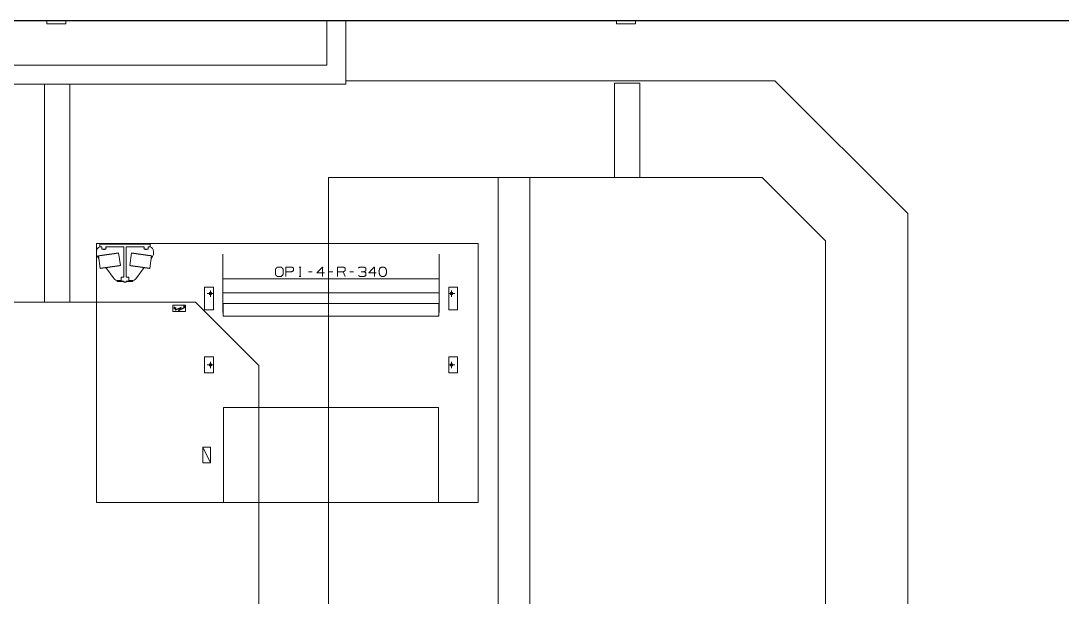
# Model space of a CAD drawing. Header units: millimetres. Extents: x 3056 to 110866, y 16649 to 58349.
# Drawn here: x 83344 to 99794, y 49238 to 58349 of the extents above; entities that cross this region are included whole.
import ezdxf

# ---------------------------------------------------------------- set-up
doc = ezdxf.new("R2010")
doc.units = ezdxf.units.MM
doc.layers.add('1', color=7, linetype='Continuous', true_color=0xffffff)

msp = doc.modelspace()

# ---------------------------------------------------------------- linework, layer by layer
at = {"layer": '1', "color": 143, "linetype": 'Continuous', "lineweight": 25}
for p, q in [((95866, 58349), (3056, 58349)), ((110866, 58349), (95866, 58349))]:
    msp.add_line(p, q, dxfattribs=at)
at = {"layer": '1', "color": 143, "linetype": 'Continuous', "lineweight": 13}
for p, q in [((3056, 58349), (110866, 58349)), ((88206, 17870), (88206, 55873)), ((90886, 55838), (90886, 47849)), ((91386, 47849), (91386, 55873)), ((97356, 17870), (97356, 55303)), ((96056, 54873), (96056, 17870)), ((87106, 52903), (87106, 17870))]:
    msp.add_line(p, q, dxfattribs=at)
at = {"layer": '1', "color": 43, "linetype": 'Continuous', "lineweight": 13}
msp.add_line((3056, 58349), (110866, 58349), dxfattribs=at)
msp.add_line((3056, 58349), (110866, 58349), dxfattribs=at)
at = {"layer": '1', "color": 43, "linetype": 'Continuous', "lineweight": 25}
msp.add_line((110866, 58349), (3056, 58349), dxfattribs=at)
msp.add_line((110866, 58349), (3056, 58349), dxfattribs=at)
at = {"layer": '1', "color": 9, "linetype": 'Continuous', "lineweight": 13}
for p, q in [((83756, 58349), (83756, 58299)), ((83756, 58299), (84056, 58299)), ((84056, 58299), (84056, 58349)), ((88178, 58349), (88178, 57649)), ((88478, 57349), (88478, 58349)), ((92756, 58349), (92756, 58299)), ((92756, 58299), (93056, 58299)), ((93056, 58299), (93056, 58349)), ((88178, 57649), (78374, 57649)), ((70178, 57349), (88478, 57349)), ((83720, 53903), (83720, 57349)), ((84120, 53903), (84120, 57349)), ((95256, 57403), (88478, 57403)), ((93120, 57363), (92720, 57363)), ((92720, 55873), (92720, 57363)), ((93120, 55873), (93120, 57363)), ((97356, 55303), (95256, 57403)), ((88206, 51707), (88206, 55873)), ((88206, 55873), (90886, 55873)), ((90886, 55873), (90886, 47849)), ((91386, 55873), (90886, 55873)), ((91386, 47849), (91386, 55873)), ((91386, 55873), (95056, 55873)), ((96056, 54873), (95056, 55873)), ((97356, 51707), (97356, 55303)), ((96056, 54873), (96056, 51707)), ((80606, 53903), (86106, 53903)), ((87106, 52903), (86106, 53903)), ((87106, 52903), (87106, 51707))]:
    msp.add_line(p, q, dxfattribs=at)
at = {"layer": '1', "color": 4, "linetype": 'Continuous', "lineweight": 13}
for p, q in [((84540, 50735), (84540, 54828)), ((84540, 50735), (84540, 54828)), ((84540, 54828), (90568, 54828)), ((84540, 54828), (90568, 54828)), ((85390, 54818), (84590, 54818)), ((84590, 54818), (84590, 54778)), ((84590, 54778), (84625, 54778)), ((84625, 54778), (84625, 54738)), ((84685, 54778), (84970, 54778)), ((84685, 54778), (84685, 54738)), ((84970, 54778), (84970, 54295)), ((85010, 54778), (85295, 54778)), ((85010, 54778), (85010, 54295)), ((85295, 54778), (85295, 54738)), ((85355, 54778), (85390, 54778)), ((85355, 54778), (85355, 54738)), ((85390, 54818), (85390, 54778)), ((90568, 54828), (90568, 50735)), ((90568, 54828), (90568, 50735)), ((84555, 54622), (84578, 54593)), ((84572, 54634), (84600, 54436)), ((84685, 54738), (84625, 54738)), ((84917, 54481), (84889, 54679)), ((85092, 54679), (85064, 54481)), ((85355, 54738), (85295, 54738)), ((85381, 54436), (85409, 54634)), ((85403, 54593), (85425, 54622)), ((85440, 54708), (85440, 54667)), ((84686, 54448), (84818, 54272)), ((85163, 54272), (85295, 54448)), ((87739, 54456), (87769, 54456)), ((87755, 54456), (87755, 54308)), ((84970, 54295), (84930, 54295)), ((84930, 54295), (84930, 54235)), ((85010, 54295), (85050, 54295)), ((85050, 54295), (85050, 54235)), ((87739, 54308), (87769, 54308)), ((87948, 54383), (87889, 54383)), ((88275, 54383), (88216, 54383)), ((88468, 54308), (88438, 54383)), ((88602, 54383), (88542, 54383)), ((84865, 54243), (84865, 54227)), ((84865, 54227), (84970, 54227)), ((84930, 54242), (84878, 54242)), ((84970, 54235), (84930, 54235)), ((84970, 54235), (84970, 54217)), ((85010, 54217), (84970, 54217)), ((85010, 54235), (85010, 54217)), ((85010, 54235), (85050, 54235)), ((85010, 54227), (85115, 54227)), ((85103, 54242), (85050, 54242)), ((85115, 54243), (85115, 54227)), ((86245, 53778), (86245, 54138)), ((86245, 54138), (86386, 54138)), ((86386, 54138), (86386, 53778)), ((89954, 54270), (86534, 54270)), ((90103, 53778), (90103, 54138)), ((90103, 54138), (90243, 54138)), ((90243, 54138), (90243, 53778)), ((86290, 54038), (86390, 54038)), ((86340, 54088), (86340, 53988)), ((86534, 54051), (89954, 54051)), ((90098, 54038), (90198, 54038)), ((90148, 54088), (90148, 53988)), ((85745, 53853), (85945, 53853)), ((85745, 53753), (85745, 53853)), ((85800, 53811), (85769, 53830)), ((85769, 53797), (85769, 53830)), ((85769, 53797), (85779, 53802)), ((85795, 53775), (85779, 53802)), ((85789, 53806), (85800, 53811)), ((85799, 53788), (85789, 53806)), ((85853, 53802), (85795, 53775)), ((85799, 53788), (85876, 53824)), ((85932, 53812), (85833, 53766)), ((85833, 53766), (85853, 53802)), ((85856, 53787), (85876, 53824)), ((85928, 53821), (85856, 53787)), ((85920, 53828), (85920, 53853)), ((85945, 53828), (85920, 53828)), ((85932, 53812), (85928, 53821)), ((85945, 53853), (85945, 53753)), ((86540, 53680), (86540, 53880)), ((86540, 53880), (89948, 53880)), ((89948, 53880), (89948, 53680)), ((85945, 53753), (85745, 53753)), ((86386, 53778), (86245, 53778)), ((89948, 53680), (86540, 53680)), ((90243, 53778), (90103, 53778)), ((86245, 53035), (86386, 53035)), ((86245, 52785), (86245, 53035)), ((86386, 53035), (86386, 52785)), ((90103, 52785), (90103, 53035)), ((90103, 53035), (90243, 53035)), ((90243, 53035), (90243, 52785)), ((86290, 52910), (86390, 52910)), ((86340, 52960), (86340, 52860)), ((90098, 52910), (90198, 52910)), ((90148, 52960), (90148, 52860)), ((86386, 52785), (86245, 52785)), ((90243, 52785), (90103, 52785)), ((89944, 52235), (86544, 52235)), ((86220, 51610), (86340, 51360)), ((86220, 51610), (86340, 51610)), ((86220, 51360), (86220, 51610)), ((86340, 51610), (86340, 51360)), ((86340, 51360), (86220, 51360)), ((90568, 50735), (84540, 50735)), ((90568, 50735), (84540, 50735))]:
    msp.add_line(p, q, dxfattribs=at)
for centre, radius in [((86340, 54038), 20), ((90148, 54038), 20), ((85933, 53841), 12.5), ((86340, 52910), 20), ((90148, 52910), 20)]:
    msp.add_circle(centre, radius, dxfattribs=at)
for centre, radius, start, end in [((84615, 54708), 75, 109.4723, 180), ((85365, 54708), 75, 0, 70.5277), ((84615, 54667), 75, 180, 216.8699), ((84665, 54758), 25, 233.1281, 270), ((84665, 54758), 25, 270, 306.8719), ((84665, 54758), 25, 323.1337, 36.8719), ((85315, 54758), 25, 143.1281, 216.8663), ((85315, 54758), 25, 233.1281, 270), ((85315, 54758), 25, 270, 306.8719), ((85365, 54667), 75, 323.1301, 0), ((84878, 54317), 75, 216.8699, 270), ((85103, 54317), 75, 270, 323.1301)]:
    msp.add_arc(centre, radius, start, end, dxfattribs=at)
for points, knots in [([(84889, 54679), (84889, 54679), (84889, 54679), (84888, 54679), (84888, 54679), (84888, 54678), (84887, 54678), (84887, 54678), (84887, 54678), (84886, 54678), (84886, 54678), (84885, 54678), (84884, 54678), (84884, 54678), (84882, 54678), (84881, 54678), (84881, 54677), (84879, 54677), (84878, 54677), (84877, 54677), (84874, 54677), (84873, 54676), (84872, 54676), (84871, 54676), (84868, 54676), (84867, 54675), (84865, 54675), (84864, 54675), (84862, 54675), (84860, 54675), (84857, 54674), (84854, 54674), (84850, 54673), (84848, 54673), (84846, 54673), (84842, 54672), (84838, 54672), (84834, 54671), (84832, 54671), (84827, 54670), (84825, 54670), (84821, 54669), (84818, 54669), (84816, 54668), (84814, 54668), (84811, 54668), (84809, 54667), (84804, 54667), (84801, 54666), (84796, 54666), (84794, 54665), (84788, 54664), (84786, 54664), (84780, 54663), (84778, 54663), (84775, 54663), (84772, 54662), (84769, 54662), (84764, 54661), (84761, 54661), (84758, 54660), (84756, 54660), (84753, 54659), (84750, 54659), (84744, 54658), (84742, 54658), (84739, 54658), (84733, 54657), (84730, 54656), (84727, 54656), (84722, 54655), (84716, 54654), (84713, 54654), (84711, 54654), (84708, 54653), (84705, 54653), (84702, 54652), (84699, 54652), (84697, 54652), (84691, 54651), (84688, 54650), (84686, 54650), (84680, 54649), (84678, 54649), (84672, 54648), (84670, 54648), (84664, 54647), (84662, 54647), (84657, 54646), (84654, 54646), (84652, 54645), (84649, 54645), (84645, 54644), (84642, 54644), (84640, 54644), (84638, 54643), (84635, 54643), (84633, 54643), (84631, 54642), (84629, 54642), (84627, 54642), (84622, 54641), (84618, 54641), (84614, 54640), (84612, 54640), (84609, 54639), (84607, 54639), (84603, 54639), (84600, 54638), (84597, 54638), (84596, 54637), (84594, 54637), (84591, 54637), (84589, 54636), (84586, 54636), (84584, 54636), (84583, 54636), (84582, 54635), (84580, 54635), (84579, 54635), (84578, 54635), (84577, 54635), (84576, 54635), (84575, 54635), (84575, 54634), (84574, 54634), (84574, 54634), (84573, 54634), (84573, 54634), (84573, 54634), (84573, 54634), (84572, 54634), (84572, 54634), (84572, 54634), (84572, 54634), (84572, 54634)], [0, 0, 0.000166, 0.000316, 0.001284, 0.00207, 0.002872, 0.00399, 0.005091, 0.006527, 0.007947, 0.009684, 0.011438, 0.013492, 0.015529, 0.020255, 0.022926, 0.025599, 0.031527, 0.034799, 0.038073, 0.045187, 0.049043, 0.052902, 0.057025, 0.065575, 0.070002, 0.074693, 0.079387, 0.084328, 0.089289, 0.099742, 0.11068, 0.122134, 0.128095, 0.134059, 0.146449, 0.15929, 0.172583, 0.17943, 0.193322, 0.20037, 0.214848, 0.222262, 0.229694, 0.237273, 0.244872, 0.252622, 0.268283, 0.2762, 0.292299, 0.300479, 0.316962, 0.325278, 0.342111, 0.350626, 0.359143, 0.367742, 0.37636, 0.393726, 0.402477, 0.411226, 0.420045, 0.428845, 0.437695, 0.455447, 0.464329, 0.473246, 0.49108, 0.5, 0.508933, 0.526767, 0.544569, 0.553451, 0.562303, 0.571168, 0.579971, 0.588787, 0.597536, 0.606287, 0.623654, 0.632272, 0.640871, 0.657905, 0.666319, 0.683036, 0.691352, 0.707717, 0.715765, 0.731714, 0.739628, 0.747378, 0.755142, 0.770322, 0.777752, 0.785167, 0.792396, 0.799643, 0.806692, 0.813738, 0.820586, 0.827431, 0.840707, 0.853565, 0.865955, 0.871918, 0.883607, 0.889317, 0.900272, 0.910709, 0.920629, 0.92532, 0.930014, 0.938847, 0.947114, 0.954827, 0.961941, 0.965215, 0.96847, 0.974415, 0.977088, 0.979742, 0.984469, 0.986522, 0.988577, 0.990313, 0.992067, 0.993486, 0.994922, 0.996024, 0.997144, 0.997927, 0.99873, 0.999214, 0.999681, 0.999848, 1, 1]), ([(85409, 54634), (85409, 54634), (85409, 54634), (85409, 54634), (85409, 54634), (85408, 54634), (85408, 54634), (85408, 54634), (85407, 54634), (85407, 54634), (85407, 54634), (85406, 54634), (85405, 54635), (85405, 54635), (85404, 54635), (85403, 54635), (85402, 54635), (85401, 54635), (85399, 54635), (85398, 54636), (85397, 54636), (85395, 54636), (85392, 54636), (85390, 54637), (85387, 54637), (85385, 54637), (85384, 54638), (85381, 54638), (85379, 54638), (85376, 54639), (85374, 54639), (85370, 54639), (85369, 54640), (85367, 54640), (85363, 54641), (85359, 54641), (85354, 54642), (85352, 54642), (85350, 54642), (85348, 54643), (85346, 54643), (85343, 54643), (85341, 54644), (85339, 54644), (85336, 54644), (85331, 54645), (85329, 54645), (85327, 54646), (85324, 54646), (85319, 54647), (85316, 54647), (85311, 54648), (85309, 54648), (85303, 54649), (85301, 54649), (85295, 54650), (85293, 54650), (85290, 54651), (85284, 54652), (85282, 54652), (85279, 54652), (85276, 54653), (85273, 54653), (85270, 54654), (85268, 54654), (85265, 54654), (85259, 54655), (85253, 54656), (85251, 54656), (85248, 54657), (85245, 54657), (85239, 54658), (85237, 54658), (85231, 54659), (85228, 54659), (85225, 54660), (85223, 54660), (85220, 54661), (85217, 54661), (85211, 54662), (85209, 54662), (85206, 54663), (85203, 54663), (85201, 54663), (85195, 54664), (85193, 54664), (85187, 54665), (85185, 54666), (85180, 54666), (85177, 54667), (85172, 54667), (85170, 54668), (85167, 54668), (85165, 54668), (85163, 54669), (85160, 54669), (85156, 54670), (85153, 54670), (85149, 54671), (85147, 54671), (85143, 54672), (85139, 54672), (85135, 54673), (85133, 54673), (85131, 54673), (85127, 54674), (85126, 54674), (85122, 54674), (85119, 54675), (85117, 54675), (85116, 54675), (85114, 54675), (85113, 54676), (85112, 54676), (85110, 54676), (85109, 54676), (85108, 54676), (85107, 54677), (85104, 54677), (85103, 54677), (85102, 54677), (85100, 54677), (85099, 54678), (85099, 54678), (85097, 54678), (85096, 54678), (85095, 54678), (85095, 54678), (85094, 54678), (85094, 54678), (85093, 54678), (85093, 54678), (85093, 54679), (85093, 54679), (85092, 54679), (85092, 54679), (85092, 54679)], [0, 0, 0.000152, 0.000319, 0.000786, 0.00127, 0.002056, 0.002856, 0.003976, 0.005078, 0.006514, 0.007933, 0.009687, 0.011423, 0.013478, 0.015532, 0.020241, 0.022912, 0.025585, 0.031514, 0.034785, 0.038059, 0.045173, 0.052886, 0.061153, 0.069986, 0.07468, 0.079371, 0.089291, 0.094502, 0.105206, 0.110666, 0.122121, 0.128082, 0.134045, 0.146435, 0.159293, 0.172569, 0.179414, 0.186262, 0.193308, 0.200357, 0.207588, 0.214833, 0.222248, 0.229678, 0.244858, 0.252606, 0.260372, 0.26827, 0.284235, 0.292283, 0.308648, 0.316964, 0.333681, 0.342095, 0.359129, 0.367728, 0.376346, 0.393713, 0.402464, 0.411213, 0.420029, 0.428832, 0.437697, 0.446549, 0.455431, 0.473232, 0.491067, 0.5, 0.50892, 0.517837, 0.535671, 0.544553, 0.562289, 0.571155, 0.579955, 0.588774, 0.597523, 0.606274, 0.62364, 0.632258, 0.640857, 0.649374, 0.657889, 0.674722, 0.683038, 0.699521, 0.707701, 0.7238, 0.731717, 0.747378, 0.755128, 0.762727, 0.770306, 0.777738, 0.785152, 0.79963, 0.806678, 0.82057, 0.827417, 0.84071, 0.853551, 0.865941, 0.871905, 0.877866, 0.88932, 0.894781, 0.905485, 0.915655, 0.920613, 0.925307, 0.929998, 0.934409, 0.938833, 0.942975, 0.947098, 0.950957, 0.954813, 0.961927, 0.965201, 0.968473, 0.974401, 0.977074, 0.979745, 0.984455, 0.988562, 0.990299, 0.992053, 0.993473, 0.994908, 0.99601, 0.997128, 0.99793, 0.998716, 0.9992, 0.999668, 1, 1]), ([(86534, 54660), (86534, 54660), (86534, 54660), (86534, 54660), (86534, 54659), (86534, 54658), (86534, 54657), (86534, 54656), (86534, 54654), (86534, 54652), (86534, 54650), (86534, 54648), (86534, 54646), (86534, 54645), (86534, 54642), (86534, 54639), (86534, 54636), (86534, 54635), (86534, 54631), (86534, 54628), (86534, 54624), (86534, 54620), (86534, 54616), (86534, 54612), (86534, 54608), (86534, 54603), (86534, 54598), (86534, 54593), (86534, 54588), (86534, 54583), (86534, 54577), (86534, 54572), (86534, 54566), (86534, 54560), (86534, 54554), (86534, 54547), (86534, 54541), (86534, 54534), (86534, 54527), (86534, 54520), (86534, 54513), (86534, 54510), (86534, 54503), (86534, 54495), (86534, 54488), (86534, 54480), (86534, 54472), (86534, 54464), (86534, 54456), (86534, 54448), (86534, 54439), (86534, 54431), (86534, 54422), (86534, 54414), (86534, 54405), (86534, 54401), (86534, 54392), (86534, 54383), (86534, 54374), (86534, 54364), (86534, 54355), (86534, 54346), (86534, 54336), (86534, 54327), (86534, 54317), (86534, 54308), (86534, 54298), (86534, 54288), (86534, 54279), (86534, 54269), (86534, 54259), (86534, 54249), (86534, 54239), (86534, 54229), (86534, 54219), (86534, 54209), (86534, 54199), (86534, 54189), (86534, 54179), (86534, 54169), (86534, 54159), (86534, 54149), (86534, 54144), (86534, 54133), (86534, 54123), (86534, 54113), (86534, 54108), (86534, 54098), (86534, 54088), (86534, 54078), (86534, 54073), (86534, 54063), (86534, 54054), (86534, 54044), (86534, 54034), (86534, 54024), (86534, 54019), (86534, 54010), (86534, 54000), (86534, 53991), (86534, 53981), (86534, 53972), (86534, 53962), (86534, 53958), (86534, 53949), (86534, 53944), (86534, 53935), (86534, 53926), (86534, 53922), (86534, 53913), (86534, 53908), (86534, 53900), (86534, 53891), (86534, 53883), (86534, 53874), (86534, 53866), (86534, 53862), (86534, 53854), (86534, 53846), (86534, 53838), (86534, 53831), (86534, 53823), (86534, 53816), (86534, 53809), (86534, 53805), (86534, 53798), (86534, 53791), (86534, 53784), (86534, 53778), (86534, 53771), (86534, 53765), (86534, 53759), (86534, 53756), (86534, 53750), (86534, 53745), (86534, 53742), (86534, 53736)], [0, 0, 0.000115, 0.000441, 0.000996, 0.001764, 0.002754, 0.003962, 0.005394, 0.007043, 0.008904, 0.010988, 0.013284, 0.015797, 0.01716, 0.019989, 0.023035, 0.026293, 0.027971, 0.031543, 0.035322, 0.039302, 0.043493, 0.047885, 0.052477, 0.057264, 0.062251, 0.067439, 0.072815, 0.078381, 0.084135, 0.090078, 0.096199, 0.102509, 0.108991, 0.11565, 0.122486, 0.129489, 0.136663, 0.143998, 0.151499, 0.15916, 0.163065, 0.170955, 0.178994, 0.187182, 0.195513, 0.203987, 0.212593, 0.221337, 0.230212, 0.239213, 0.24834, 0.257581, 0.266937, 0.276407, 0.281171, 0.290802, 0.300536, 0.310361, 0.32029, 0.330304, 0.340405, 0.350585, 0.360846, 0.371181, 0.381579, 0.392046, 0.402575, 0.413162, 0.423795, 0.43448, 0.44521, 0.455974, 0.466773, 0.477606, 0.488463, 0.499342, 0.510238, 0.521145, 0.532064, 0.542984, 0.553903, 0.559359, 0.570267, 0.581169, 0.592048, 0.597482, 0.608332, 0.619154, 0.629941, 0.635318, 0.646054, 0.656744, 0.667382, 0.677975, 0.688511, 0.693767, 0.704211, 0.714586, 0.724892, 0.735124, 0.745282, 0.755348, 0.760341, 0.770275, 0.775222, 0.785019, 0.794719, 0.799511, 0.80905, 0.813797, 0.82317, 0.832429, 0.841573, 0.850591, 0.859483, 0.863863, 0.872561, 0.881121, 0.889544, 0.897823, 0.905959, 0.913941, 0.92178, 0.925656, 0.93326, 0.940698, 0.947975, 0.955093, 0.962032, 0.968806, 0.975402, 0.978614, 0.984947, 0.991096, 0.994125, 1, 1]), ([(89954, 54160), (89954, 54171), (89954, 54181), (89954, 54191), (89954, 54201), (89954, 54211), (89954, 54222), (89954, 54232), (89954, 54242), (89954, 54252), (89954, 54262), (89954, 54272), (89954, 54282), (89954, 54292), (89954, 54301), (89954, 54311), (89954, 54321), (89954, 54330), (89954, 54340), (89954, 54349), (89954, 54359), (89954, 54368), (89954, 54377), (89954, 54382), (89954, 54391), (89954, 54400), (89954, 54409), (89954, 54418), (89954, 54426), (89954, 54435), (89954, 54444), (89954, 54452), (89954, 54460), (89954, 54468), (89954, 54476), (89954, 54484), (89954, 54492), (89954, 54496), (89954, 54503), (89954, 54510), (89954, 54518), (89954, 54525), (89954, 54528), (89954, 54535), (89954, 54542), (89954, 54548), (89954, 54555), (89954, 54561), (89954, 54567), (89954, 54573), (89954, 54578), (89954, 54584), (89954, 54587), (89954, 54592), (89954, 54597), (89954, 54602), (89954, 54606), (89954, 54611), (89954, 54615), (89954, 54619), (89954, 54623), (89954, 54627), (89954, 54631), (89954, 54634), (89954, 54637), (89954, 54640), (89954, 54643), (89954, 54646), (89954, 54648), (89954, 54650), (89954, 54652), (89954, 54654), (89954, 54655), (89954, 54657), (89954, 54658), (89954, 54659), (89954, 54660), (89954, 54660), (89954, 54660), (89954, 54660)], [0, 0, 0.020404, 0.040788, 0.061161, 0.081512, 0.101821, 0.122099, 0.142313, 0.162474, 0.182572, 0.202595, 0.222523, 0.242367, 0.262105, 0.281736, 0.301252, 0.32064, 0.339891, 0.359005, 0.37797, 0.396776, 0.415413, 0.433881, 0.443025, 0.461218, 0.47922, 0.497031, 0.514621, 0.532009, 0.549164, 0.566098, 0.582787, 0.599244, 0.615447, 0.631396, 0.647081, 0.6625, 0.670141, 0.685138, 0.699859, 0.714284, 0.728413, 0.735324, 0.748987, 0.762353, 0.775392, 0.788102, 0.800495, 0.81255, 0.824276, 0.835653, 0.846681, 0.852099, 0.862598, 0.872747, 0.882515, 0.891924, 0.900962, 0.90963, 0.917916, 0.925811, 0.933336, 0.940459, 0.9472, 0.95354, 0.959487, 0.965033, 0.970187, 0.974928, 0.979257, 0.983194, 0.986707, 0.989819, 0.992518, 0.994804, 0.996666, 0.998127, 0.999164, 0.999788, 1, 1]), ([(84917, 54481), (84917, 54481), (84916, 54481), (84916, 54480), (84916, 54480), (84916, 54480), (84915, 54480), (84915, 54480), (84915, 54480), (84914, 54480), (84914, 54480), (84913, 54480), (84912, 54480), (84912, 54480), (84911, 54480), (84910, 54480), (84909, 54480), (84908, 54479), (84907, 54479), (84906, 54479), (84905, 54479), (84902, 54479), (84901, 54478), (84900, 54478), (84897, 54478), (84894, 54477), (84893, 54477), (84891, 54477), (84890, 54477), (84888, 54477), (84885, 54476), (84882, 54476), (84880, 54475), (84878, 54475), (84874, 54475), (84872, 54474), (84870, 54474), (84866, 54473), (84864, 54473), (84860, 54473), (84858, 54472), (84853, 54472), (84848, 54471), (84846, 54471), (84844, 54470), (84839, 54470), (84834, 54469), (84832, 54469), (84829, 54468), (84824, 54468), (84819, 54467), (84816, 54466), (84813, 54466), (84808, 54465), (84803, 54465), (84797, 54464), (84795, 54463), (84792, 54463), (84789, 54463), (84786, 54462), (84781, 54461), (84778, 54461), (84775, 54461), (84769, 54460), (84767, 54459), (84761, 54459), (84755, 54458), (84750, 54457), (84744, 54456), (84741, 54456), (84738, 54456), (84736, 54455), (84730, 54454), (84724, 54454), (84719, 54453), (84716, 54452), (84713, 54452), (84711, 54452), (84708, 54451), (84703, 54450), (84700, 54450), (84697, 54450), (84692, 54449), (84687, 54448), (84685, 54448), (84682, 54448), (84677, 54447), (84672, 54446), (84670, 54446), (84668, 54446), (84663, 54445), (84659, 54444), (84654, 54444), (84650, 54443), (84646, 54443), (84642, 54442), (84638, 54441), (84637, 54441), (84635, 54441), (84631, 54440), (84628, 54440), (84626, 54440), (84623, 54439), (84622, 54439), (84619, 54439), (84616, 54438), (84615, 54438), (84614, 54438), (84612, 54438), (84611, 54438), (84610, 54437), (84608, 54437), (84607, 54437), (84606, 54437), (84605, 54437), (84605, 54437), (84604, 54437), (84603, 54437), (84603, 54436), (84602, 54436), (84601, 54436), (84601, 54436), (84601, 54436), (84600, 54436), (84600, 54436), (84600, 54436), (84600, 54436), (84600, 54436), (84600, 54436)], [0, 0, 0.000166, 0.000319, 0.001287, 0.00207, 0.002873, 0.003974, 0.005094, 0.00653, 0.00795, 0.009685, 0.011439, 0.013476, 0.015531, 0.017903, 0.020256, 0.022929, 0.025599, 0.031528, 0.034802, 0.038073, 0.045187, 0.049046, 0.052886, 0.06117, 0.070002, 0.074696, 0.079387, 0.084331, 0.089289, 0.099743, 0.11068, 0.11641, 0.122137, 0.134059, 0.140254, 0.146452, 0.159293, 0.165937, 0.179431, 0.186278, 0.200371, 0.214849, 0.222265, 0.229678, 0.244874, 0.260386, 0.268286, 0.2762, 0.292299, 0.308664, 0.316964, 0.325278, 0.342111, 0.359146, 0.376344, 0.385043, 0.393729, 0.402478, 0.411229, 0.428846, 0.437697, 0.446563, 0.464332, 0.473249, 0.491083, 0.508934, 0.526768, 0.544569, 0.553454, 0.562303, 0.571155, 0.588788, 0.60629, 0.623656, 0.632272, 0.640873, 0.649388, 0.657905, 0.674739, 0.683038, 0.691352, 0.707718, 0.723817, 0.731714, 0.73963, 0.755142, 0.770322, 0.777738, 0.785168, 0.799646, 0.813738, 0.827433, 0.84071, 0.853551, 0.865957, 0.877879, 0.883607, 0.88932, 0.900274, 0.910711, 0.915669, 0.925323, 0.930014, 0.938847, 0.947114, 0.95097, 0.954813, 0.961943, 0.965215, 0.968473, 0.974417, 0.977088, 0.979745, 0.982116, 0.984469, 0.986524, 0.988578, 0.990315, 0.992067, 0.994906, 0.996026, 0.997144, 0.99793, 0.99873, 0.999214, 0.999682, 0.99985, 1, 1]), ([(85381, 54436), (85381, 54436), (85381, 54436), (85381, 54436), (85381, 54436), (85381, 54436), (85380, 54436), (85380, 54436), (85380, 54436), (85379, 54436), (85379, 54436), (85378, 54436), (85378, 54437), (85377, 54437), (85376, 54437), (85376, 54437), (85375, 54437), (85374, 54437), (85373, 54437), (85371, 54437), (85370, 54438), (85369, 54438), (85367, 54438), (85366, 54438), (85364, 54438), (85362, 54439), (85359, 54439), (85358, 54439), (85355, 54440), (85353, 54440), (85350, 54440), (85346, 54441), (85344, 54441), (85343, 54441), (85339, 54442), (85335, 54443), (85331, 54443), (85327, 54444), (85322, 54444), (85318, 54445), (85313, 54446), (85311, 54446), (85308, 54446), (85304, 54447), (85299, 54448), (85296, 54448), (85294, 54448), (85289, 54449), (85283, 54450), (85281, 54450), (85278, 54450), (85273, 54451), (85270, 54452), (85267, 54452), (85265, 54452), (85262, 54453), (85256, 54454), (85251, 54454), (85245, 54455), (85243, 54456), (85240, 54456), (85237, 54456), (85231, 54457), (85226, 54458), (85223, 54458), (85217, 54459), (85212, 54460), (85206, 54461), (85203, 54461), (85200, 54461), (85195, 54462), (85192, 54463), (85189, 54463), (85186, 54463), (85184, 54464), (85178, 54465), (85173, 54465), (85167, 54466), (85165, 54466), (85162, 54467), (85157, 54468), (85152, 54468), (85149, 54469), (85147, 54469), (85142, 54470), (85137, 54470), (85135, 54471), (85132, 54471), (85128, 54472), (85123, 54472), (85119, 54473), (85117, 54473), (85115, 54473), (85111, 54474), (85109, 54474), (85107, 54475), (85103, 54475), (85101, 54475), (85099, 54476), (85096, 54476), (85093, 54477), (85091, 54477), (85090, 54477), (85088, 54477), (85087, 54477), (85084, 54478), (85081, 54478), (85080, 54478), (85079, 54479), (85076, 54479), (85075, 54479), (85074, 54479), (85072, 54479), (85072, 54480), (85071, 54480), (85070, 54480), (85069, 54480), (85069, 54480), (85068, 54480), (85067, 54480), (85067, 54480), (85066, 54480), (85066, 54480), (85066, 54480), (85065, 54480), (85065, 54480), (85065, 54480), (85064, 54481), (85064, 54481), (85064, 54481)], [0, 0, 0.00015, 0.000318, 0.000786, 0.00127, 0.00207, 0.002856, 0.003974, 0.005078, 0.006514, 0.007933, 0.009685, 0.011422, 0.013476, 0.015531, 0.017884, 0.020255, 0.022912, 0.025583, 0.031527, 0.034785, 0.038057, 0.045171, 0.04903, 0.052886, 0.061153, 0.069986, 0.074677, 0.084331, 0.089289, 0.099726, 0.11068, 0.116393, 0.122121, 0.134043, 0.146433, 0.15929, 0.172567, 0.186262, 0.200354, 0.214832, 0.222246, 0.229678, 0.244858, 0.26037, 0.268286, 0.276183, 0.292282, 0.308648, 0.316962, 0.325261, 0.342095, 0.350612, 0.359127, 0.367728, 0.376344, 0.39371, 0.411212, 0.428829, 0.437697, 0.446546, 0.455431, 0.473232, 0.491066, 0.5, 0.517834, 0.535668, 0.553437, 0.562303, 0.571154, 0.588771, 0.597522, 0.606271, 0.614956, 0.62364, 0.640854, 0.657889, 0.674722, 0.683036, 0.691335, 0.707701, 0.7238, 0.731714, 0.739614, 0.755126, 0.770306, 0.777735, 0.785151, 0.799629, 0.813722, 0.827417, 0.834063, 0.840707, 0.853548, 0.859746, 0.865941, 0.877863, 0.88359, 0.88932, 0.900257, 0.910711, 0.915652, 0.920613, 0.925304, 0.929997, 0.93883, 0.947097, 0.950954, 0.954812, 0.961927, 0.965198, 0.968472, 0.974401, 0.977071, 0.979744, 0.982097, 0.984468, 0.986508, 0.988561, 0.990315, 0.99205, 0.99347, 0.994906, 0.99601, 0.997127, 0.99793, 0.998713, 0.999681, 0.999834, 1, 1]), ([(87398, 54308), (87458, 54308), (87487, 54337), (87487, 54426), (87458, 54456), (87398, 54456), (87367, 54426), (87367, 54337), (87398, 54308)], [0, 0, 0.127132, 0.217029, 0.40771, 0.497607, 0.624739, 0.717029, 0.90771, 1, 1]), ([(87532, 54308), (87532, 54456), (87621, 54456), (87651, 54442), (87651, 54397), (87620, 54383), (87532, 54383)], [0, 0, 0.339345, 0.54295, 0.618046, 0.721633, 0.799964, 1, 1]), ([(88141, 54367), (88022, 54367), (88112, 54456), (88112, 54308)], [0, 0, 0.302053, 0.622424, 1, 1]), ([(88349, 54308), (88349, 54456), (88438, 54456), (88468, 54442), (88468, 54397), (88438, 54383), (88349, 54383)], [0, 0, 0.339234, 0.542772, 0.617843, 0.721396, 0.796462, 1, 1]), ([(88765, 54383), (88795, 54397), (88795, 54442), (88765, 54456), (88704, 54456), (88675, 54442)], [0, 0, 0.160389, 0.381644, 0.542044, 0.8396, 1, 1]), ([(88958, 54367), (88840, 54367), (88929, 54456), (88929, 54308)], [0, 0, 0.302057, 0.622436, 1, 1]), ([(89077, 54308), (89106, 54323), (89122, 54367), (89122, 54397), (89106, 54442), (89077, 54456), (89047, 54456), (89017, 54442), (89002, 54397), (89003, 54367), (89017, 54323), (89047, 54308), (89077, 54308)], [0, 0, 0.076269, 0.181894, 0.249384, 0.358357, 0.43304, 0.50053, 0.575212, 0.684177, 0.75176, 0.856241, 0.93251, 1, 1]), ([(88676, 54322), (88704, 54308), (88765, 54308), (88795, 54322), (88795, 54367), (88765, 54383), (88720, 54383)], [0, 0, 0.126083, 0.370418, 0.502129, 0.683809, 0.818319, 1, 1]), ([(89954, 53736), (89954, 53742), (89954, 53747), (89954, 53753), (89954, 53759), (89954, 53765), (89954, 53772), (89954, 53778), (89954, 53781), (89954, 53788), (89954, 53795), (89954, 53802), (89954, 53809), (89954, 53816), (89954, 53824), (89954, 53831), (89954, 53839), (89954, 53847), (89954, 53855), (89954, 53863), (89954, 53871), (89954, 53879), (89954, 53888), (89954, 53896), (89954, 53905), (89954, 53914), (89954, 53922), (89954, 53931), (89954, 53940), (89954, 53945), (89954, 53954), (89954, 53963), (89954, 53968), (89954, 53977), (89954, 53987), (89954, 53996), (89954, 54006), (89954, 54016), (89954, 54025), (89954, 54035), (89954, 54045), (89954, 54055), (89954, 54065), (89954, 54075), (89954, 54085), (89954, 54090), (89954, 54100), (89954, 54105), (89954, 54115), (89954, 54125), (89954, 54135), (89954, 54145), (89954, 54155), (89954, 54160)], [0, 0, 0.012849, 0.026097, 0.039744, 0.05379, 0.068223, 0.08303, 0.098224, 0.106008, 0.12175, 0.137855, 0.154309, 0.171112, 0.188264, 0.205741, 0.223542, 0.241667, 0.260092, 0.278828, 0.297864, 0.317187, 0.336785, 0.356669, 0.376803, 0.397198, 0.417843, 0.438713, 0.459832, 0.481164, 0.491879, 0.513535, 0.535377, 0.546392, 0.568535, 0.590839, 0.613318, 0.635946, 0.658725, 0.681653, 0.704705, 0.727883, 0.751173, 0.774562, 0.798039, 0.821603, 0.833404, 0.85708, 0.868944, 0.892707, 0.916496, 0.940335, 0.964198, 0.988062, 1, 1]), ([(86544, 52235), (86544, 52235), (86544, 52235), (86544, 52234), (86544, 52234), (86544, 52233), (86544, 52232), (86544, 52231), (86544, 52230), (86544, 52228), (86544, 52226), (86544, 52224), (86544, 52222), (86544, 52221), (86544, 52218), (86544, 52215), (86544, 52212), (86544, 52209), (86544, 52206), (86544, 52202), (86544, 52199), (86544, 52195), (86544, 52193), (86544, 52188), (86544, 52184), (86544, 52182), (86544, 52177), (86544, 52172), (86544, 52167), (86544, 52162), (86544, 52159), (86544, 52154), (86544, 52148), (86544, 52142), (86544, 52136), (86544, 52130), (86544, 52123), (86544, 52117), (86544, 52110), (86544, 52103), (86544, 52096), (86544, 52088), (86544, 52081), (86544, 52073), (86544, 52066), (86544, 52058), (86544, 52054), (86544, 52045), (86544, 52037), (86544, 52029), (86544, 52020), (86544, 52011), (86544, 52002), (86544, 51993), (86544, 51984), (86544, 51975), (86544, 51965), (86544, 51956), (86544, 51946), (86544, 51941), (86544, 51931), (86544, 51921), (86544, 51911), (86544, 51901), (86544, 51890), (86544, 51885), (86544, 51875), (86544, 51864), (86544, 51858), (86544, 51848), (86544, 51837), (86544, 51826), (86544, 51820), (86544, 51809), (86544, 51798), (86544, 51792), (86544, 51781), (86544, 51769), (86544, 51764), (86544, 51752), (86544, 51746), (86544, 51735), (86544, 51723), (86544, 51711), (86544, 51705), (86544, 51693), (86544, 51681), (86544, 51669), (86544, 51657), (86544, 51645), (86544, 51633), (86544, 51621), (86544, 51609), (86544, 51596), (86544, 51590), (86544, 51578), (86544, 51566), (86544, 51553), (86544, 51541), (86544, 51529), (86544, 51516), (86544, 51504), (86544, 51492), (86544, 51485)], [0, 0, 0.000134, 0.000543, 0.001228, 0.001707, 0.002801, 0.004163, 0.005807, 0.007712, 0.009892, 0.012347, 0.015064, 0.018055, 0.019622, 0.023015, 0.02667, 0.0306, 0.034791, 0.039243, 0.043963, 0.048944, 0.05418, 0.056931, 0.062555, 0.068439, 0.071445, 0.07771, 0.084229, 0.090996, 0.098009, 0.101643, 0.109023, 0.11665, 0.124524, 0.132631, 0.140977, 0.149557, 0.158369, 0.167415, 0.176686, 0.186175, 0.195898, 0.205832, 0.215992, 0.226364, 0.23694, 0.242288, 0.253175, 0.264273, 0.275576, 0.28707, 0.298761, 0.31065, 0.322722, 0.334977, 0.347416, 0.360032, 0.372823, 0.385784, 0.392353, 0.405568, 0.418946, 0.432478, 0.446166, 0.460009, 0.466966, 0.481028, 0.495237, 0.502406, 0.516813, 0.531355, 0.546023, 0.553389, 0.568249, 0.58322, 0.590763, 0.605904, 0.621151, 0.628806, 0.644209, 0.651956, 0.667506, 0.683141, 0.698868, 0.706749, 0.722596, 0.738521, 0.754516, 0.770574, 0.786703, 0.802881, 0.819123, 0.835408, 0.851734, 0.859926, 0.876316, 0.892734, 0.909188, 0.92567, 0.942165, 0.958676, 0.9752, 0.991731, 1, 1]), ([(89944, 51485), (89944, 51498), (89944, 51510), (89944, 51522), (89944, 51535), (89944, 51547), (89944, 51560), (89944, 51572), (89944, 51584), (89944, 51596), (89944, 51603), (89944, 51615), (89944, 51627), (89944, 51639), (89944, 51651), (89944, 51663), (89944, 51675), (89944, 51687), (89944, 51699), (89944, 51711), (89944, 51723), (89944, 51735), (89944, 51746), (89944, 51758), (89944, 51769), (89944, 51775), (89944, 51787), (89944, 51798), (89944, 51809), (89944, 51820), (89944, 51831), (89944, 51842), (89944, 51853), (89944, 51858), (89944, 51869), (89944, 51880), (89944, 51890), (89944, 51901), (89944, 51911), (89944, 51921), (89944, 51931), (89944, 51941), (89944, 51951), (89944, 51960), (89944, 51970), (89944, 51975), (89944, 51984), (89944, 51993), (89944, 52002), (89944, 52011), (89944, 52020), (89944, 52029), (89944, 52037), (89944, 52045), (89944, 52054), (89944, 52062), (89944, 52069), (89944, 52077), (89944, 52085), (89944, 52092), (89944, 52099), (89944, 52106), (89944, 52113), (89944, 52120), (89944, 52126), (89944, 52133), (89944, 52139), (89944, 52145), (89944, 52148), (89944, 52154), (89944, 52159), (89944, 52162), (89944, 52167), (89944, 52172), (89944, 52177), (89944, 52182), (89944, 52186), (89944, 52191), (89944, 52195), (89944, 52199), (89944, 52200), (89944, 52204), (89944, 52208), (89944, 52209), (89944, 52212), (89944, 52215), (89944, 52217), (89944, 52219), (89944, 52222), (89944, 52224), (89944, 52226), (89944, 52228), (89944, 52230), (89944, 52231), (89944, 52232), (89944, 52233), (89944, 52234), (89944, 52234), (89944, 52235), (89944, 52235), (89944, 52235), (89944, 52235)], [0, 0, 0.016531, 0.033062, 0.049579, 0.06609, 0.082578, 0.099046, 0.115486, 0.13189, 0.148266, 0.156429, 0.172734, 0.188998, 0.205204, 0.221361, 0.237455, 0.253478, 0.269438, 0.285327, 0.301132, 0.316859, 0.332494, 0.348044, 0.363496, 0.378849, 0.386497, 0.401695, 0.41678, 0.431751, 0.446611, 0.461343, 0.475948, 0.490426, 0.497594, 0.511867, 0.526, 0.539991, 0.553834, 0.567522, 0.581054, 0.594432, 0.607647, 0.620693, 0.633569, 0.646276, 0.652584, 0.665023, 0.677278, 0.68935, 0.701239, 0.71293, 0.724424, 0.735727, 0.746825, 0.757712, 0.768401, 0.778878, 0.789144, 0.799191, 0.80902, 0.818622, 0.828006, 0.837165, 0.846097, 0.854796, 0.863256, 0.871483, 0.879477, 0.88335, 0.890977, 0.898357, 0.901991, 0.909004, 0.915771, 0.92229, 0.928555, 0.934567, 0.940317, 0.94582, 0.951056, 0.953546, 0.958393, 0.962979, 0.965209, 0.9694, 0.97333, 0.975157, 0.978685, 0.981945, 0.984936, 0.987653, 0.990108, 0.992288, 0.994193, 0.995837, 0.996585, 0.997813, 0.998772, 0.999111, 0.999661, 0.999929, 1, 1]), ([(86544, 51485), (86544, 51473), (86544, 51461), (86544, 51448), (86544, 51436), (86544, 51423), (86544, 51411), (86544, 51399), (86544, 51386), (86544, 51374), (86544, 51362), (86544, 51350), (86544, 51337), (86544, 51325), (86544, 51313), (86544, 51301), (86544, 51289), (86544, 51277), (86544, 51265), (86544, 51254), (86544, 51242), (86544, 51230), (86544, 51218), (86544, 51207), (86544, 51195), (86544, 51184), (86544, 51173), (86544, 51161), (86544, 51150), (86544, 51139), (86544, 51128), (86544, 51117), (86544, 51107), (86544, 51096), (86544, 51086), (86544, 51075), (86544, 51070), (86544, 51060), (86544, 51050), (86544, 51039), (86544, 51030), (86544, 51020), (86544, 51010), (86544, 51001), (86544, 50991), (86544, 50982), (86544, 50973), (86544, 50964), (86544, 50959), (86544, 50951), (86544, 50942), (86544, 50934), (86544, 50925), (86544, 50917), (86544, 50909), (86544, 50901), (86544, 50897), (86544, 50890), (86544, 50882), (86544, 50875), (86544, 50868), (86544, 50861), (86544, 50854), (86544, 50847), (86544, 50841), (86544, 50835), (86544, 50829), (86544, 50823), (86544, 50817), (86544, 50812), (86544, 50806), (86544, 50801), (86544, 50796), (86544, 50791), (86544, 50787), (86544, 50782), (86544, 50778), (86544, 50776), (86544, 50772), (86544, 50768), (86544, 50765), (86544, 50761), (86544, 50758), (86544, 50755), (86544, 50753), (86544, 50750), (86544, 50748), (86544, 50746), (86544, 50744), (86544, 50742), (86544, 50740), (86544, 50740), (86544, 50738), (86544, 50737), (86544, 50737), (86544, 50736), (86544, 50736), (86544, 50735), (86544, 50735)], [0, 0, 0.016538, 0.033062, 0.049587, 0.06609, 0.082578, 0.099046, 0.115486, 0.131897, 0.148266, 0.164599, 0.180884, 0.197119, 0.213304, 0.229426, 0.245484, 0.261479, 0.277404, 0.293251, 0.30902, 0.324704, 0.340297, 0.355798, 0.371201, 0.386504, 0.401695, 0.416787, 0.431759, 0.446611, 0.461343, 0.475948, 0.490426, 0.50477, 0.518972, 0.533034, 0.546948, 0.553834, 0.567522, 0.581061, 0.594439, 0.607647, 0.6207, 0.633576, 0.646283, 0.658807, 0.671154, 0.683318, 0.695298, 0.701239, 0.71293, 0.724431, 0.735727, 0.746825, 0.757719, 0.768401, 0.778878, 0.784015, 0.794168, 0.804102, 0.813825, 0.823321, 0.832592, 0.841631, 0.85045, 0.85903, 0.867376, 0.875483, 0.88335, 0.890977, 0.898365, 0.905505, 0.912391, 0.919037, 0.925423, 0.931561, 0.937445, 0.943069, 0.94582, 0.951063, 0.956037, 0.960757, 0.965209, 0.9694, 0.97333, 0.976992, 0.980386, 0.983511, 0.986362, 0.988951, 0.991265, 0.993311, 0.9942, 0.995837, 0.997199, 0.998293, 0.999118, 0.999661, 0.999936, 1, 1]), ([(89944, 50735), (89944, 50735), (89944, 50736), (89944, 50736), (89944, 50736), (89944, 50737), (89944, 50738), (89944, 50739), (89944, 50740), (89944, 50742), (89944, 50744), (89944, 50746), (89944, 50748), (89944, 50750), (89944, 50753), (89944, 50755), (89944, 50758), (89944, 50761), (89944, 50765), (89944, 50768), (89944, 50772), (89944, 50776), (89944, 50778), (89944, 50782), (89944, 50787), (89944, 50789), (89944, 50794), (89944, 50798), (89944, 50804), (89944, 50809), (89944, 50812), (89944, 50817), (89944, 50823), (89944, 50829), (89944, 50835), (89944, 50838), (89944, 50844), (89944, 50851), (89944, 50857), (89944, 50864), (89944, 50871), (89944, 50879), (89944, 50882), (89944, 50890), (89944, 50897), (89944, 50901), (89944, 50909), (89944, 50917), (89944, 50921), (89944, 50929), (89944, 50938), (89944, 50946), (89944, 50951), (89944, 50959), (89944, 50968), (89944, 50977), (89944, 50987), (89944, 50996), (89944, 51005), (89944, 51015), (89944, 51025), (89944, 51034), (89944, 51044), (89944, 51055), (89944, 51065), (89944, 51075), (89944, 51086), (89944, 51096), (89944, 51107), (89944, 51117), (89944, 51128), (89944, 51139), (89944, 51150), (89944, 51161), (89944, 51173), (89944, 51184), (89944, 51195), (89944, 51207), (89944, 51218), (89944, 51230), (89944, 51242), (89944, 51254), (89944, 51265), (89944, 51277), (89944, 51289), (89944, 51301), (89944, 51313), (89944, 51325), (89944, 51337), (89944, 51350), (89944, 51362), (89944, 51368), (89944, 51380), (89944, 51393), (89944, 51405), (89944, 51417), (89944, 51430), (89944, 51442), (89944, 51454), (89944, 51467), (89944, 51479), (89944, 51485)], [0, 0, 0.000064, 0.000339, 0.000543, 0.001228, 0.00218, 0.003415, 0.004911, 0.006689, 0.008735, 0.011049, 0.013638, 0.016489, 0.019614, 0.023008, 0.02667, 0.0306, 0.034791, 0.039243, 0.043963, 0.048937, 0.05418, 0.056931, 0.062555, 0.068439, 0.071445, 0.07771, 0.084222, 0.090989, 0.098009, 0.101635, 0.109023, 0.11665, 0.124517, 0.132624, 0.136744, 0.145204, 0.153903, 0.162828, 0.171987, 0.18137, 0.19098, 0.195898, 0.205832, 0.215985, 0.221122, 0.231599, 0.242281, 0.247728, 0.258728, 0.269925, 0.28132, 0.28707, 0.298761, 0.310643, 0.322715, 0.33497, 0.347409, 0.360032, 0.372823, 0.385784, 0.398915, 0.412215, 0.42567, 0.43928, 0.453052, 0.466966, 0.481028, 0.49523, 0.509574, 0.524052, 0.538657, 0.553389, 0.568241, 0.583213, 0.598305, 0.613496, 0.628799, 0.644202, 0.659703, 0.675296, 0.69098, 0.706749, 0.722596, 0.738521, 0.754516, 0.770574, 0.786696, 0.802881, 0.819116, 0.835401, 0.843571, 0.859919, 0.876309, 0.892734, 0.909188, 0.925663, 0.942158, 0.958676, 0.9752, 0.991731, 1, 1])]:
    msp.add_open_spline(points, degree=1, knots=knots, dxfattribs=at)

doc.saveas('drawing.dxf')
